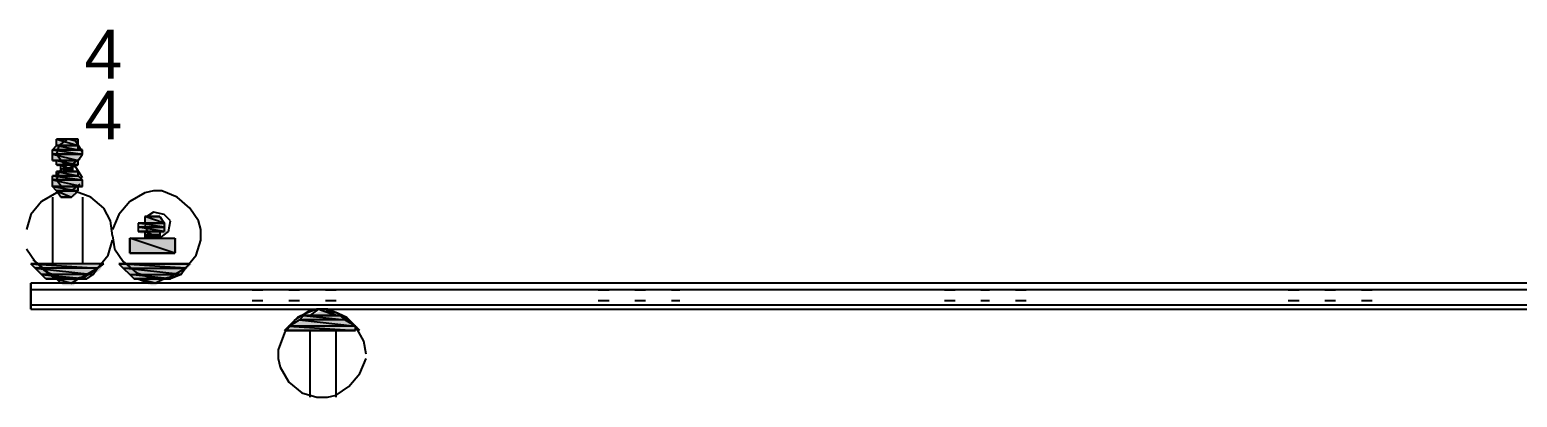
# Model space of a CAD drawing. Header units: millimetres. Extents: x 5 to 415, y 48 to 251.
# Drawn here: x 352.45 to 364.66, y 105.89 to 108.9 of the extents above; entities that cross this region are included whole.
import ezdxf

# ---------------------------------------------------------------- set-up
doc = ezdxf.new("R2010")
doc.units = ezdxf.units.MM
for name, color, linetype in [('H', 7, 'Continuous'), ('P', 7, 'Continuous'), ('T', 7, 'Continuous')]:
    doc.layers.add(name, color=color, linetype=linetype)

msp = doc.modelspace()

# ---------------------------------------------------------------- hatches: boundary and pattern name
at = {"layer": 'H', "linetype": 'Continuous'}
for points in [[(352.637, 107.915), (352.672, 107.95), (352.848, 107.95), (352.848, 107.915), (352.637, 107.915)], [(352.637, 107.862), (352.637, 107.915), (352.884, 107.915), (352.884, 107.862), (352.637, 107.862)], [(352.672, 107.95), (352.672, 107.985), (352.848, 107.985), (352.848, 107.95), (352.672, 107.95)], [(352.637, 107.827), (352.637, 107.862), (352.884, 107.862), (352.848, 107.827), (352.637, 107.827)], [(352.672, 107.774), (352.672, 107.827), (352.848, 107.827), (352.848, 107.774), (352.672, 107.774)], [(352.637, 107.65), (352.637, 107.703), (352.848, 107.703), (352.884, 107.65), (352.637, 107.65)], [(352.672, 107.703), (352.672, 107.738), (352.848, 107.738), (352.848, 107.703), (352.672, 107.703)], [(352.725, 107.738), (352.725, 107.774), (352.813, 107.774), (352.813, 107.738), (352.725, 107.738)], [(352.637, 107.615), (352.637, 107.65), (352.884, 107.65), (352.884, 107.615), (352.637, 107.615)], [(352.672, 107.562), (352.637, 107.615), (352.848, 107.615), (352.848, 107.562), (352.672, 107.562)], [(352.725, 107.527), (352.672, 107.562), (352.848, 107.562), (352.813, 107.527), (352.725, 107.527)], [(353.36, 107.28), (353.36, 107.315), (353.572, 107.315), (353.572, 107.28), (353.36, 107.28)], [(353.395, 107.315), (353.395, 107.368), (353.519, 107.368), (353.572, 107.315), (353.395, 107.315)], [(353.272, 107.068), (353.272, 107.192), (353.66, 107.192), (353.66, 107.068), (353.272, 107.068)], [(353.36, 107.227), (353.36, 107.28), (353.572, 107.28), (353.572, 107.227), (353.36, 107.227)], [(353.395, 107.192), (353.395, 107.227), (353.519, 107.227), (353.519, 107.192), (353.395, 107.192)], [(352.513, 106.927), (352.46, 106.98), (353.06, 106.98), (353.025, 106.927), (352.513, 106.927)], [(352.548, 106.892), (352.513, 106.927), (353.025, 106.927), (352.972, 106.892), (352.548, 106.892)], [(353.236, 106.927), (353.183, 106.98), (353.783, 106.98), (353.73, 106.927), (353.236, 106.927)], [(353.272, 106.892), (353.236, 106.927), (353.73, 106.927), (353.695, 106.892), (353.272, 106.892)], [(352.601, 106.856), (352.548, 106.892), (352.972, 106.892), (352.937, 106.856), (352.601, 106.856)], [(352.725, 106.803), (352.672, 106.856), (352.848, 106.856), (352.813, 106.803), (352.725, 106.803)], [(353.307, 106.856), (353.272, 106.892), (353.695, 106.892), (353.607, 106.856), (353.307, 106.856)], [(353.448, 106.803), (353.36, 106.856), (353.572, 106.856), (353.483, 106.803), (353.448, 106.803)], [(354.753, 106.557), (354.842, 106.592), (354.877, 106.592), (354.965, 106.557), (354.753, 106.557)], [(354.542, 106.433), (354.577, 106.468), (355.141, 106.468), (355.141, 106.433), (354.542, 106.433)], [(354.577, 106.468), (354.665, 106.504), (355.053, 106.504), (355.141, 106.468), (354.577, 106.468)], [(354.665, 106.504), (354.718, 106.557), (355, 106.557), (355.053, 106.504), (354.665, 106.504)]]:
    msp.add_hatch(color=256, dxfattribs=at).paths.add_polyline_path(points)

# ---------------------------------------------------------------- linework, layer by layer
at = {"layer": 'P'}
for points in [[(352.637, 107.915), (352.672, 107.95)], [(352.848, 107.915), (352.637, 107.915)], [(352.884, 107.915), (352.637, 107.915)], [(352.637, 107.915), (352.884, 107.915)], [(352.884, 107.915), (352.637, 107.915)], [(352.637, 107.915), (352.848, 107.915)], [(352.884, 107.915), (352.637, 107.915)], [(352.637, 107.915), (352.884, 107.879)], [(352.637, 107.915), (352.884, 107.879)], [(352.637, 107.879), (352.637, 107.915)], [(352.848, 108.003), (352.672, 108.003)], [(352.672, 108.003), (352.707, 108.003)], [(352.848, 108.003), (352.672, 108.003)], [(352.672, 108.003), (352.848, 107.95)], [(352.672, 108.003), (352.848, 107.95)], [(352.672, 107.95), (352.672, 108.003)], [(352.69, 107.95), (352.672, 107.879)], [(352.848, 107.95), (352.672, 107.95)], [(352.848, 107.95), (352.672, 107.95)], [(352.672, 107.95), (352.848, 107.95)], [(352.672, 107.95), (352.848, 107.95)], [(352.848, 107.95), (352.672, 107.95)], [(352.848, 107.95), (352.672, 107.95)], [(352.672, 107.95), (352.848, 107.915)], [(352.672, 107.95), (352.848, 107.915)], [(352.76, 108.003), (352.69, 107.95)], [(352.76, 108.003), (352.707, 108.003)], [(352.707, 108.003), (352.76, 108.003)], [(352.795, 108.003), (352.707, 108.003)], [(352.707, 108.003), (352.795, 108.003)], [(352.707, 108.003), (352.795, 108.003)], [(352.795, 108.003), (352.707, 108.003)], [(352.795, 108.003), (352.707, 108.003)], [(352.707, 108.003), (352.848, 108.003)], [(352.707, 108.003), (352.848, 108.003)], [(352.831, 107.985), (352.76, 108.003)], [(352.795, 108.003), (352.795, 108.003)], [(352.795, 108.003), (352.795, 108.003)], [(352.795, 108.003), (352.795, 108.003)], [(352.795, 108.003), (352.795, 108.003)], [(352.848, 108.003), (352.795, 108.003)], [(352.884, 107.897), (352.831, 107.985)], [(352.848, 107.95), (352.848, 108.003)], [(352.848, 107.95), (352.848, 107.95)], [(352.848, 107.95), (352.848, 107.95)], [(352.848, 107.915), (352.848, 107.95)], [(352.848, 107.915), (352.884, 107.915)], [(352.884, 107.879), (352.884, 107.915)], [(352.884, 107.879), (352.637, 107.879)], [(352.884, 107.879), (352.637, 107.879)], [(352.637, 107.879), (352.884, 107.879)], [(352.637, 107.879), (352.884, 107.879)], [(352.884, 107.879), (352.637, 107.879)], [(352.884, 107.879), (352.637, 107.879)], [(352.637, 107.879), (352.848, 107.827)], [(352.637, 107.879), (352.848, 107.827)], [(352.637, 107.827), (352.637, 107.879)], [(352.848, 107.827), (352.637, 107.827)], [(352.848, 107.827), (352.637, 107.827)], [(352.637, 107.827), (352.672, 107.827)], [(352.637, 107.827), (352.848, 107.827)], [(352.848, 107.827), (352.637, 107.827)], [(352.672, 107.879), (352.725, 107.809)], [(352.672, 107.827), (352.848, 107.827)], [(352.848, 107.827), (352.672, 107.827)], [(352.672, 107.827), (352.848, 107.827)], [(352.848, 107.827), (352.672, 107.827)], [(352.672, 107.827), (352.848, 107.827)], [(352.848, 107.827), (352.672, 107.827)], [(352.672, 107.827), (352.848, 107.791)], [(352.672, 107.827), (352.848, 107.791)], [(352.672, 107.791), (352.672, 107.827)], [(352.848, 107.791), (352.672, 107.791)], [(352.848, 107.791), (352.672, 107.791)], [(352.672, 107.791), (352.795, 107.791)], [(352.672, 107.791), (352.795, 107.791)], [(352.707, 107.791), (352.672, 107.791)], [(352.76, 107.791), (352.69, 107.738)], [(352.76, 107.791), (352.707, 107.791)], [(352.707, 107.791), (352.76, 107.791)], [(352.795, 107.791), (352.707, 107.791)], [(352.707, 107.791), (352.795, 107.738)], [(352.707, 107.791), (352.795, 107.738)], [(352.707, 107.738), (352.707, 107.791)], [(352.795, 107.791), (352.707, 107.791)], [(352.795, 107.791), (352.707, 107.791)], [(352.707, 107.791), (352.795, 107.791)], [(352.707, 107.791), (352.795, 107.791)], [(352.795, 107.791), (352.707, 107.791)], [(352.76, 107.791), (352.707, 107.791)], [(352.707, 107.791), (352.76, 107.791)], [(352.725, 107.809), (352.795, 107.791)], [(352.831, 107.774), (352.76, 107.791)], [(352.76, 107.791), (352.795, 107.791)], [(352.795, 107.791), (352.76, 107.791)], [(352.795, 107.791), (352.866, 107.844)], [(352.795, 107.791), (352.795, 107.791)], [(352.795, 107.791), (352.795, 107.791)], [(352.795, 107.738), (352.795, 107.791)], [(352.795, 107.791), (352.848, 107.791)], [(352.795, 107.791), (352.795, 107.791)], [(352.795, 107.791), (352.795, 107.791)], [(352.848, 107.827), (352.884, 107.879)], [(352.848, 107.827), (352.848, 107.827)], [(352.848, 107.827), (352.848, 107.827)], [(352.848, 107.791), (352.848, 107.827)], [(352.884, 107.879), (352.884, 107.879)], [(352.884, 107.879), (352.884, 107.879)], [(352.672, 107.703), (352.637, 107.703)], [(352.637, 107.703), (352.848, 107.703)], [(352.848, 107.703), (352.637, 107.703)], [(352.637, 107.703), (352.884, 107.668)], [(352.637, 107.703), (352.884, 107.668)], [(352.637, 107.668), (352.637, 107.703)], [(352.884, 107.668), (352.637, 107.668)], [(352.884, 107.668), (352.637, 107.668)], [(352.637, 107.668), (352.884, 107.668)], [(352.637, 107.668), (352.884, 107.668)], [(352.884, 107.668), (352.637, 107.668)], [(352.884, 107.668), (352.637, 107.668)], [(352.637, 107.668), (352.884, 107.615)], [(352.637, 107.668), (352.884, 107.615)], [(352.637, 107.615), (352.637, 107.668)], [(352.69, 107.738), (352.672, 107.668)], [(352.848, 107.738), (352.672, 107.738)], [(352.672, 107.738), (352.707, 107.738)], [(352.848, 107.738), (352.672, 107.738)], [(352.672, 107.738), (352.848, 107.738)], [(352.672, 107.738), (352.848, 107.738)], [(352.848, 107.738), (352.672, 107.738)], [(352.848, 107.738), (352.672, 107.738)], [(352.672, 107.738), (352.848, 107.703)], [(352.672, 107.738), (352.848, 107.703)], [(352.672, 107.703), (352.672, 107.738)], [(352.848, 107.703), (352.672, 107.703)], [(352.848, 107.703), (352.672, 107.703)], [(352.672, 107.703), (352.848, 107.703)], [(352.848, 107.703), (352.672, 107.703)], [(352.672, 107.668), (352.725, 107.597)], [(352.795, 107.738), (352.707, 107.738)], [(352.795, 107.738), (352.707, 107.738)], [(352.707, 107.738), (352.848, 107.738)], [(352.707, 107.738), (352.848, 107.738)], [(352.848, 107.738), (352.795, 107.738)], [(352.884, 107.685), (352.831, 107.774)], [(352.848, 107.738), (352.848, 107.738)], [(352.848, 107.738), (352.848, 107.738)], [(352.848, 107.703), (352.848, 107.738)], [(352.848, 107.703), (352.848, 107.703)], [(352.884, 107.668), (352.848, 107.703)], [(352.884, 107.668), (352.884, 107.668)], [(352.884, 107.668), (352.884, 107.668)], [(352.884, 107.615), (352.884, 107.668)], [(352.672, 107.562), (352.548, 107.491)], [(352.672, 107.562), (352.548, 107.491)], [(352.884, 107.615), (352.637, 107.615)], [(352.848, 107.615), (352.637, 107.615)], [(352.637, 107.615), (352.848, 107.615)], [(352.848, 107.615), (352.637, 107.615)], [(352.637, 107.615), (352.884, 107.615)], [(352.848, 107.615), (352.637, 107.615)], [(352.637, 107.615), (352.848, 107.58)], [(352.637, 107.615), (352.848, 107.58)], [(352.672, 107.58), (352.637, 107.615)], [(352.743, 107.58), (352.672, 107.562)], [(352.743, 107.58), (352.672, 107.562)], [(352.848, 107.58), (352.672, 107.58)], [(352.848, 107.58), (352.672, 107.58)], [(352.672, 107.58), (352.848, 107.58)], [(352.672, 107.58), (352.848, 107.58)], [(352.848, 107.58), (352.672, 107.58)], [(352.848, 107.58), (352.672, 107.58)], [(352.672, 107.58), (352.848, 107.58)], [(352.848, 107.58), (352.672, 107.58)], [(352.672, 107.58), (352.848, 107.58)], [(352.848, 107.58), (352.672, 107.58)], [(352.672, 107.58), (352.795, 107.527)], [(352.672, 107.58), (352.795, 107.527)], [(352.707, 107.527), (352.672, 107.58)], [(352.725, 107.597), (352.795, 107.58)], [(352.813, 107.58), (352.743, 107.58)], [(352.813, 107.58), (352.743, 107.58)], [(352.795, 107.58), (352.866, 107.633)], [(352.795, 107.527), (352.848, 107.58)], [(352.954, 107.527), (352.813, 107.58)], [(352.954, 107.527), (352.813, 107.58)], [(352.884, 107.615), (352.848, 107.615)], [(352.848, 107.58), (352.848, 107.615)], [(352.848, 107.58), (352.848, 107.58)], [(352.848, 107.58), (352.848, 107.58)], [(352.848, 107.58), (352.848, 107.58)], [(353.395, 107.562), (353.272, 107.491)], [(353.466, 107.58), (353.395, 107.562)], [(353.536, 107.58), (353.466, 107.58)], [(353.66, 107.527), (353.536, 107.58)], [(352.548, 107.491), (352.46, 107.386)], [(352.548, 107.491), (352.46, 107.386)], [(352.637, 107.527), (352.637, 106.98)], [(352.795, 107.527), (352.707, 107.527)], [(352.795, 107.527), (352.707, 107.527)], [(352.707, 107.527), (352.795, 107.527)], [(352.707, 107.527), (352.795, 107.527)], [(352.795, 107.527), (352.707, 107.527)], [(352.76, 107.527), (352.707, 107.527)], [(352.707, 107.527), (352.76, 107.527)], [(352.76, 107.527), (352.795, 107.527)], [(352.795, 107.527), (352.76, 107.527)], [(352.795, 107.527), (352.795, 107.527)], [(352.795, 107.527), (352.795, 107.527)], [(352.884, 107.527), (352.884, 106.98)], [(353.06, 107.438), (352.954, 107.527)], [(353.06, 107.438), (352.954, 107.527)], [(353.113, 107.333), (353.06, 107.438)], [(353.113, 107.333), (353.06, 107.438)], [(353.272, 107.491), (353.183, 107.386)], [(353.766, 107.438), (353.66, 107.527)], [(353.836, 107.333), (353.766, 107.438)], [(352.46, 107.386), (352.425, 107.262)], [(352.46, 107.386), (352.425, 107.262)], [(353.131, 107.209), (353.113, 107.333)], [(353.131, 107.209), (353.113, 107.333)], [(353.183, 107.386), (353.131, 107.262)], [(353.554, 107.28), (353.342, 107.315)], [(353.342, 107.315), (353.342, 107.28)], [(353.554, 107.28), (353.342, 107.315)], [(353.342, 107.315), (353.554, 107.315)], [(353.554, 107.315), (353.342, 107.315)], [(353.342, 107.315), (353.395, 107.315)], [(353.554, 107.315), (353.395, 107.368)], [(353.395, 107.368), (353.395, 107.315)], [(353.554, 107.315), (353.395, 107.368)], [(353.395, 107.368), (353.519, 107.368)], [(353.395, 107.368), (353.519, 107.368)], [(353.519, 107.368), (353.395, 107.368)], [(353.395, 107.368), (353.395, 107.368)], [(353.519, 107.368), (353.395, 107.368)], [(353.395, 107.368), (353.395, 107.368)], [(353.395, 107.368), (353.519, 107.368)], [(353.519, 107.368), (353.395, 107.368)], [(353.395, 107.368), (353.43, 107.368)], [(353.395, 107.315), (353.554, 107.315)], [(353.554, 107.315), (353.395, 107.315)], [(353.395, 107.315), (353.554, 107.315)], [(353.395, 107.315), (353.554, 107.315)], [(353.395, 107.297), (353.43, 107.209)], [(353.466, 107.403), (353.413, 107.368)], [(353.43, 107.368), (353.519, 107.368)], [(353.519, 107.368), (353.43, 107.368)], [(353.43, 107.368), (353.519, 107.368)], [(353.43, 107.368), (353.519, 107.368)], [(353.519, 107.368), (353.43, 107.368)], [(353.43, 107.368), (353.43, 107.368)], [(353.519, 107.368), (353.43, 107.368)], [(353.43, 107.368), (353.483, 107.368)], [(353.43, 107.368), (353.43, 107.368)], [(353.43, 107.368), (353.43, 107.368)], [(353.483, 107.368), (353.43, 107.368)], [(353.43, 107.368), (353.483, 107.368)], [(353.554, 107.386), (353.466, 107.403)], [(353.483, 107.368), (353.519, 107.368)], [(353.519, 107.368), (353.554, 107.315)], [(353.607, 107.333), (353.554, 107.386)], [(353.554, 107.315), (353.554, 107.28)], [(353.589, 107.244), (353.607, 107.333)], [(353.854, 107.262), (353.836, 107.333)], [(353.095, 107.05), (353.131, 107.174)], [(353.095, 107.05), (353.131, 107.174)], [(353.131, 107.209), (353.148, 107.103)], [(353.642, 107.068), (353.272, 107.192)], [(353.272, 107.192), (353.272, 107.068)], [(353.642, 107.068), (353.272, 107.192)], [(353.272, 107.192), (353.642, 107.192)], [(353.272, 107.192), (353.642, 107.192)], [(353.272, 107.068), (353.272, 107.192)], [(353.554, 107.244), (353.342, 107.28)], [(353.342, 107.28), (353.342, 107.244)], [(353.554, 107.244), (353.342, 107.28)], [(353.342, 107.28), (353.554, 107.28)], [(353.342, 107.28), (353.554, 107.28)], [(353.554, 107.28), (353.342, 107.28)], [(353.342, 107.28), (353.342, 107.28)], [(353.554, 107.28), (353.342, 107.28)], [(353.342, 107.28), (353.342, 107.28)], [(353.342, 107.28), (353.554, 107.28)], [(353.342, 107.28), (353.554, 107.28)], [(353.554, 107.28), (353.342, 107.28)], [(353.342, 107.28), (353.554, 107.28)], [(353.554, 107.28), (353.342, 107.28)], [(353.342, 107.28), (353.342, 107.28)], [(353.342, 107.28), (353.554, 107.28)], [(353.342, 107.244), (353.554, 107.244)], [(353.554, 107.244), (353.342, 107.244)], [(353.342, 107.244), (353.554, 107.244)], [(353.395, 107.244), (353.342, 107.244)], [(353.342, 107.244), (353.554, 107.244)], [(353.519, 107.192), (353.395, 107.244)], [(353.395, 107.244), (353.395, 107.192)], [(353.519, 107.192), (353.395, 107.244)], [(353.395, 107.244), (353.519, 107.244)], [(353.395, 107.244), (353.519, 107.244)], [(353.554, 107.244), (353.395, 107.244)], [(353.519, 107.244), (353.395, 107.244)], [(353.395, 107.244), (353.395, 107.244)], [(353.395, 107.244), (353.519, 107.244)], [(353.554, 107.244), (353.395, 107.244)], [(353.395, 107.192), (353.519, 107.192)], [(353.519, 107.192), (353.395, 107.192)], [(353.395, 107.192), (353.519, 107.192)], [(353.43, 107.192), (353.395, 107.192)], [(353.395, 107.192), (353.519, 107.192)], [(353.43, 107.209), (353.519, 107.192)], [(353.43, 107.192), (353.43, 107.192)], [(353.43, 107.192), (353.43, 107.192)], [(353.483, 107.192), (353.43, 107.192)], [(353.43, 107.192), (353.483, 107.192)], [(353.43, 107.192), (353.483, 107.192)], [(353.483, 107.192), (353.43, 107.192)], [(353.43, 107.192), (353.519, 107.192)], [(353.519, 107.192), (353.43, 107.192)], [(353.519, 107.192), (353.43, 107.192)], [(353.519, 107.244), (353.519, 107.192)], [(353.519, 107.244), (353.554, 107.244)], [(353.519, 107.192), (353.589, 107.244)], [(353.554, 107.28), (353.554, 107.244)], [(353.642, 107.192), (353.642, 107.068)], [(353.642, 107.192), (353.642, 107.068)], [(353.818, 107.05), (353.854, 107.174)], [(353.854, 107.174), (353.854, 107.262)], [(352.425, 107.103), (352.496, 106.998)], [(352.425, 107.103), (352.496, 106.998)], [(353.007, 106.945), (353.095, 107.05)], [(353.007, 106.945), (353.095, 107.05)], [(353.148, 107.103), (353.219, 106.998)], [(353.272, 107.068), (353.642, 107.068)], [(353.642, 107.068), (353.272, 107.068)], [(353.73, 106.945), (353.818, 107.05)], [(353.06, 106.98), (352.46, 106.98)], [(352.46, 106.98), (353.007, 106.945)], [(352.46, 106.98), (353.007, 106.945)], [(352.496, 106.945), (352.46, 106.98)], [(353.06, 106.98), (352.46, 106.98)], [(352.478, 107.015), (352.566, 106.927)], [(352.496, 106.998), (352.601, 106.909)], [(352.496, 106.998), (352.601, 106.909)], [(353.007, 106.945), (352.496, 106.945)], [(353.007, 106.945), (352.496, 106.945)], [(352.496, 106.945), (352.972, 106.892)], [(352.496, 106.945), (352.972, 106.892)], [(352.548, 106.892), (352.496, 106.945)], [(352.566, 106.927), (352.637, 106.874)], [(352.884, 106.874), (353.007, 106.945)], [(352.884, 106.874), (353.007, 106.945)], [(352.901, 106.874), (352.989, 106.927)], [(352.972, 106.892), (353.007, 106.945)], [(352.989, 106.927), (353.06, 106.98)], [(353.007, 106.945), (353.06, 106.98)], [(353.73, 106.945), (353.183, 106.98)], [(353.183, 106.98), (353.219, 106.945)], [(353.73, 106.945), (353.183, 106.98)], [(353.183, 106.98), (353.766, 106.98)], [(353.766, 106.98), (353.183, 106.98)], [(353.219, 106.998), (353.325, 106.909)], [(353.695, 106.892), (353.219, 106.945)], [(353.219, 106.945), (353.272, 106.892)], [(353.695, 106.892), (353.219, 106.945)], [(353.219, 106.945), (353.73, 106.945)], [(353.219, 106.945), (353.73, 106.945)], [(353.607, 106.874), (353.73, 106.945)], [(353.73, 106.945), (353.695, 106.892)], [(353.766, 106.98), (353.73, 106.945)], [(367.877, 106.821), (352.46, 106.821)], [(367.877, 106.821), (352.46, 106.821)], [(352.46, 106.821), (352.46, 106.609)], [(352.46, 106.609), (352.46, 106.821)], [(352.46, 106.821), (352.46, 106.609)], [(352.46, 106.609), (352.46, 106.821)], [(352.46, 106.821), (352.46, 106.609)], [(352.46, 106.821), (352.46, 106.609)], [(352.46, 106.821), (352.46, 106.609)], [(352.972, 106.892), (352.548, 106.892)], [(352.972, 106.892), (352.548, 106.892)], [(352.548, 106.892), (352.919, 106.856)], [(352.548, 106.892), (352.919, 106.856)], [(352.584, 106.856), (352.548, 106.892)], [(352.919, 106.856), (352.584, 106.856)], [(352.919, 106.856), (352.584, 106.856)], [(352.584, 106.856), (352.848, 106.856)], [(352.584, 106.856), (352.848, 106.856)], [(352.672, 106.856), (352.584, 106.856)], [(352.601, 106.909), (352.743, 106.856)], [(352.601, 106.909), (352.743, 106.856)], [(352.637, 106.874), (352.725, 106.856)], [(352.848, 106.856), (352.672, 106.856)], [(352.848, 106.856), (352.672, 106.856)], [(352.672, 106.856), (352.795, 106.821)], [(352.672, 106.856), (352.795, 106.821)], [(352.707, 106.821), (352.672, 106.856)], [(352.795, 106.821), (352.707, 106.821)], [(352.725, 106.856), (352.813, 106.856)], [(352.743, 106.856), (352.813, 106.856)], [(352.743, 106.856), (352.813, 106.856)], [(352.795, 106.821), (352.848, 106.856)], [(352.813, 106.856), (352.884, 106.874)], [(352.813, 106.856), (352.884, 106.874)], [(352.813, 106.856), (352.901, 106.874)], [(352.848, 106.856), (352.919, 106.856)], [(352.919, 106.856), (352.972, 106.892)], [(353.607, 106.856), (353.272, 106.892)], [(353.272, 106.892), (353.307, 106.856)], [(353.607, 106.856), (353.272, 106.892)], [(353.272, 106.892), (353.695, 106.892)], [(353.272, 106.892), (353.695, 106.892)], [(353.554, 106.856), (353.307, 106.856)], [(353.307, 106.856), (353.342, 106.856)], [(353.554, 106.856), (353.307, 106.856)], [(353.307, 106.856), (353.607, 106.856)], [(353.307, 106.856), (353.607, 106.856)], [(353.325, 106.909), (353.466, 106.856)], [(353.43, 106.821), (353.342, 106.856)], [(353.342, 106.856), (353.43, 106.821)], [(353.483, 106.821), (353.342, 106.856)], [(353.342, 106.856), (353.554, 106.856)], [(353.342, 106.856), (353.554, 106.856)], [(353.466, 106.856), (353.536, 106.856)], [(353.554, 106.856), (353.483, 106.821)], [(353.536, 106.856), (353.607, 106.874)], [(353.607, 106.856), (353.554, 106.856)], [(353.695, 106.892), (353.607, 106.856)], [(367.877, 106.768), (352.46, 106.768)], [(354.277, 106.768), (354.365, 106.768)], [(354.577, 106.768), (354.665, 106.768)], [(354.877, 106.768), (354.965, 106.768)], [(357.117, 106.768), (357.205, 106.768)], [(357.417, 106.768), (357.505, 106.768)], [(357.717, 106.768), (357.787, 106.768)], [(359.957, 106.768), (360.045, 106.768)], [(360.257, 106.768), (360.327, 106.768)], [(360.539, 106.768), (360.627, 106.768)], [(362.779, 106.768), (362.867, 106.768)], [(363.079, 106.768), (363.167, 106.768)], [(363.379, 106.768), (363.467, 106.768)], [(352.46, 106.645), (367.877, 106.645)], [(352.46, 106.609), (367.877, 106.609)], [(352.46, 106.609), (367.877, 106.609)], [(354.277, 106.68), (354.365, 106.68)], [(354.277, 106.609), (354.365, 106.609)], [(354.577, 106.68), (354.665, 106.68)], [(354.577, 106.609), (354.665, 106.609)], [(354.736, 106.592), (354.63, 106.521)], [(354.736, 106.592), (354.63, 106.521)], [(354.718, 106.574), (354.648, 106.539)], [(354.806, 106.609), (354.718, 106.574)], [(354.806, 106.609), (354.736, 106.592)], [(354.806, 106.609), (354.736, 106.592)], [(354.753, 106.557), (354.824, 106.609)], [(354.894, 106.609), (354.806, 106.609)], [(354.894, 106.609), (354.806, 106.609)], [(354.894, 106.609), (354.806, 106.609)], [(354.824, 106.609), (354.965, 106.557)], [(354.877, 106.68), (354.965, 106.68)], [(354.877, 106.609), (354.965, 106.609)], [(354.877, 106.609), (354.965, 106.557)], [(354.965, 106.557), (354.877, 106.609)], [(355.018, 106.557), (354.894, 106.609)], [(355.018, 106.557), (354.894, 106.609)], [(354.983, 106.574), (354.894, 106.609)], [(355.053, 106.539), (354.983, 106.574)], [(357.117, 106.68), (357.205, 106.68)], [(357.117, 106.609), (357.205, 106.609)], [(357.417, 106.68), (357.505, 106.68)], [(357.417, 106.609), (357.505, 106.609)], [(357.717, 106.68), (357.787, 106.68)], [(357.717, 106.609), (357.787, 106.609)], [(359.957, 106.68), (360.045, 106.68)], [(359.957, 106.609), (360.045, 106.609)], [(360.257, 106.68), (360.327, 106.68)], [(360.257, 106.609), (360.327, 106.609)], [(360.539, 106.68), (360.627, 106.68)], [(360.539, 106.609), (360.627, 106.609)], [(362.779, 106.68), (362.867, 106.68)], [(362.779, 106.609), (362.867, 106.609)], [(363.079, 106.68), (363.167, 106.68)], [(363.079, 106.609), (363.167, 106.609)], [(363.379, 106.68), (363.467, 106.68)], [(363.379, 106.609), (363.467, 106.609)], [(354.63, 106.521), (354.542, 106.415)], [(354.63, 106.521), (354.542, 106.415)], [(354.542, 106.433), (354.577, 106.468)], [(354.648, 106.539), (354.577, 106.468)], [(354.577, 106.468), (354.665, 106.521)], [(355.124, 106.468), (354.577, 106.468)], [(355.124, 106.468), (354.577, 106.468)], [(354.577, 106.468), (355.124, 106.433)], [(354.577, 106.468), (355.124, 106.433)], [(354.665, 106.521), (354.7, 106.557)], [(355.036, 106.521), (354.665, 106.521)], [(355.036, 106.521), (354.665, 106.521)], [(354.665, 106.521), (355.124, 106.468)], [(354.665, 106.521), (355.124, 106.468)], [(355, 106.557), (354.7, 106.557)], [(354.7, 106.557), (354.753, 106.557)], [(355, 106.557), (354.7, 106.557)], [(354.7, 106.557), (355.036, 106.521)], [(354.7, 106.557), (355.036, 106.521)], [(354.965, 106.557), (354.753, 106.557)], [(354.965, 106.557), (354.753, 106.557)], [(354.753, 106.557), (355, 106.557)], [(354.753, 106.557), (355, 106.557)], [(355, 106.557), (354.965, 106.557)], [(355.036, 106.521), (355, 106.557)], [(355.124, 106.468), (355.018, 106.557)], [(355.124, 106.468), (355.018, 106.557)], [(355.124, 106.468), (355.036, 106.521)], [(355.159, 106.433), (355.053, 106.539)], [(355.194, 106.345), (355.124, 106.468)], [(355.194, 106.345), (355.124, 106.468)], [(355.124, 106.433), (355.124, 106.468)], [(354.542, 106.415), (354.489, 106.274)], [(354.542, 106.415), (354.489, 106.274)], [(355.124, 106.433), (354.542, 106.433)], [(354.542, 106.433), (355.124, 106.433)], [(354.753, 105.886), (354.753, 106.433)], [(354.965, 105.886), (354.965, 106.433)], [(355.212, 106.239), (355.194, 106.345)], [(355.212, 106.239), (355.194, 106.345)], [(354.489, 106.274), (354.489, 106.204)], [(354.489, 106.274), (354.489, 106.204)], [(354.489, 106.204), (354.506, 106.133)], [(354.489, 106.204), (354.506, 106.133)], [(355.159, 106.08), (355.212, 106.204)], [(355.159, 106.08), (355.212, 106.204)], [(354.506, 106.133), (354.577, 106.01)], [(354.506, 106.133), (354.577, 106.01)], [(355.071, 105.974), (355.159, 106.08)], [(355.071, 105.974), (355.159, 106.08)], [(354.577, 106.01), (354.683, 105.922)], [(354.577, 106.01), (354.683, 105.922)], [(354.965, 105.904), (355.071, 105.974)], [(354.965, 105.904), (355.071, 105.974)], [(354.683, 105.922), (354.806, 105.886)], [(354.683, 105.922), (354.806, 105.886)], [(354.806, 105.886), (354.894, 105.886)], [(354.806, 105.886), (354.894, 105.886)], [(354.894, 105.886), (354.965, 105.904)], [(354.894, 105.886), (354.965, 105.904)]]:
    msp.add_lwpolyline(points, dxfattribs=at)

# ---------------------------------------------------------------- texts
at = {"layer": 'T', "char_height": 0.4, "attachment_point": 7}
for insert in [(352.9, 108.5), (352.9, 108)]:
    msp.add_mtext('{\\fArial|b0|i0|c0|p18;4}', dxfattribs=dict(at, insert=insert))

doc.saveas('drawing.dxf')
